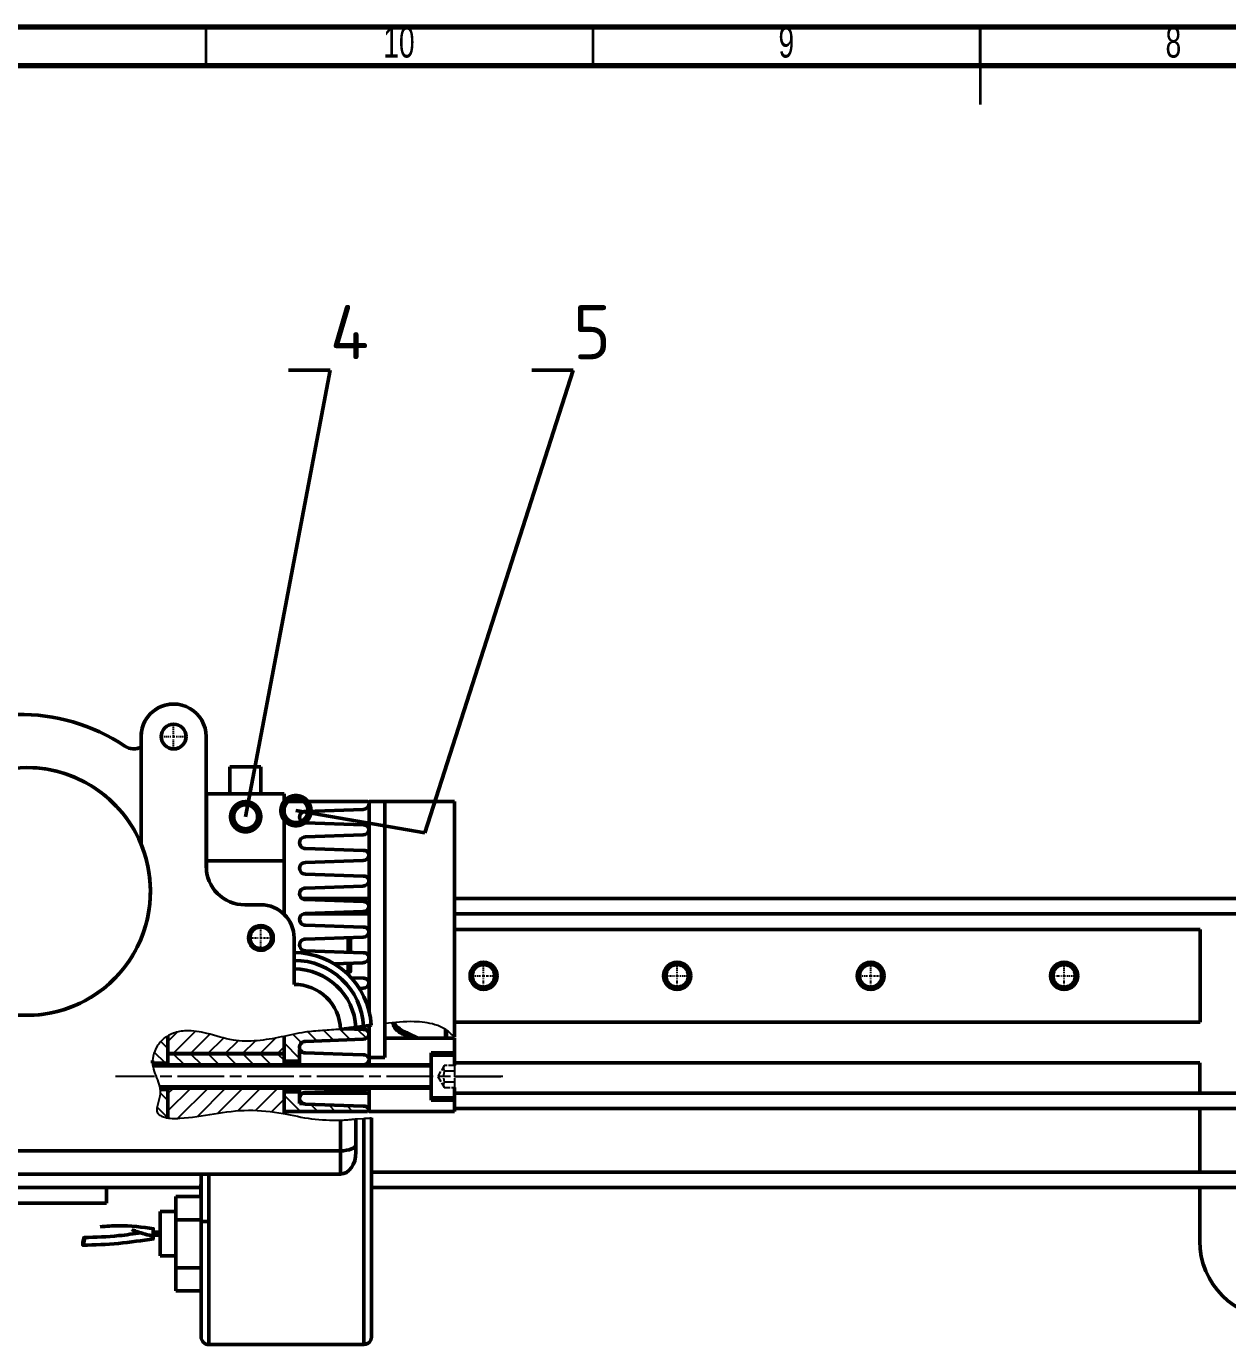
# Model space of a CAD drawing. Header units: millimetres. Extents: x -1615 to 4166, y 5 to 3174.
# Drawn here: x 2831.7 to 2986.9, y 1974 to 2144.2 of the extents above; entities that cross this region are included whole.
import ezdxf
from ezdxf import colors
from ezdxf.entities.mleader import LeaderData, LeaderLine
from ezdxf.math import Vec2, Vec3

# ---------------------------------------------------------------- set-up
doc = ezdxf.new("R2010")
doc.units = ezdxf.units.MM
doc.header["$LTSCALE"] = 0.25
for name, pattern in [('ACAD_ISO02W100', [15, 12, -3]), ('ACAD_ISO08W100', [36, 24, -3, 6, -3]), ('AM_ISO08W050', [18, 12, -1.5, 3, -1.5]), ('CENTER2', [1.125, 0.75, -0.125, 0.125, -0.125])]:
    doc.linetypes.add(name, pattern=pattern)
doc.layers.get('0').update_dxf_attribs({"lineweight": 50})
for name, color, linetype, lineweight in [('AM_4', 3, 'Continuous', 25), ('AM_7', 4, 'AM_ISO08W050', 25), ('duong tam', 2, 'ACAD_ISO08W100', 25), ('Hatch', 5, 'Continuous', 25), ('Net dam', 7, 'Continuous', 50), ('net manh', 3, 'Continuous', 25), ('netdut', 6, 'ACAD_ISO02W100', 25)]:
    doc.layers.add(name, color=color, linetype=linetype, lineweight=lineweight)
doc.styles.add('SLDTEXTSTYLE0', font='TXT', dxfattribs={"width": 0.686449})
doc.styles.add('tieng viet', font='')
doc.styles.get('tieng viet').set_extended_font_data('TCVN 7284')
pattern_1 = [(45, (8.4182, 44.856), (-1.122532, 1.122532), [])]
pattern_2 = [(135, (8.4182, 44.856), (-1.122532, -1.122532), [])]

# ---------------------------------------------------------------- blocks, each defined once
blk = doc.blocks.new('_DotSmall')
at = {"color": 0, "linetype": 'ByBlock', "const_width": 0.5}
blk.add_lwpolyline([(-0.0625, 0, 1), (0.0625, 0, 1)], format="xyb", close=True, dxfattribs=at)
blk = doc.blocks.new('*U1250')
at = {"layer": 'AM_7', "color": 0, "linetype": 'CENTER2', "transparency": 16777216}
for p, q in [((0, 0.35), (0, 1.87)), ((-1.87, 0), (-0.35, 0)), ((0.35, 0), (1.87, 0)), ((0, -1.87), (0, -0.35))]:
    blk.add_line(p, q, dxfattribs=at)
at = {"layer": 'AM_7', "color": 0, "linetype": 'Continuous', "transparency": 16777216}
for p, q in [((-0.175, 0), (0.175, 0)), ((0, -0.175), (0, 0.175))]:
    blk.add_line(p, q, dxfattribs=at)
blk = doc.blocks.new('*U1251')
at = {"layer": 'AM_7', "color": 0, "linetype": 'CENTER2', "transparency": 16777216}
for p, q in [((0, 0.35), (0, 1.87)), ((-1.87, 0), (-0.35, 0)), ((0.35, 0), (1.87, 0)), ((0, -1.87), (0, -0.35))]:
    blk.add_line(p, q, dxfattribs=at)
at = {"layer": 'AM_7', "color": 0, "linetype": 'Continuous', "transparency": 16777216}
for p, q in [((-0.175, 0), (0.175, 0)), ((0, -0.175), (0, 0.175))]:
    blk.add_line(p, q, dxfattribs=at)
blk = doc.blocks.new('*U1252')
at = {"layer": 'AM_7', "color": 0, "linetype": 'CENTER2', "transparency": 16777216}
for p, q in [((0, 0.35), (0, 1.87)), ((-1.87, 0), (-0.35, 0)), ((0.35, 0), (1.87, 0)), ((0, -1.87), (0, -0.35))]:
    blk.add_line(p, q, dxfattribs=at)
at = {"layer": 'AM_7', "color": 0, "linetype": 'Continuous', "transparency": 16777216}
for p, q in [((-0.175, 0), (0.175, 0)), ((0, -0.175), (0, 0.175))]:
    blk.add_line(p, q, dxfattribs=at)
blk = doc.blocks.new('*U1253')
at = {"layer": 'AM_7', "color": 0, "linetype": 'CENTER2', "transparency": 16777216}
for p, q in [((0, 0.35), (0, 1.87)), ((-1.87, 0), (-0.35, 0)), ((0.35, 0), (1.87, 0)), ((0, -1.87), (0, -0.35))]:
    blk.add_line(p, q, dxfattribs=at)
at = {"layer": 'AM_7', "color": 0, "linetype": 'Continuous', "transparency": 16777216}
for p, q in [((-0.175, 0), (0.175, 0)), ((0, -0.175), (0, 0.175))]:
    blk.add_line(p, q, dxfattribs=at)
blk = doc.blocks.new('*U1260')
at = {"layer": 'AM_7', "color": 0, "linetype": 'CENTER2', "transparency": 16777216}
for p, q in [((0, 0.32), (0, 1.72)), ((-1.72, 0), (-0.32, 0)), ((0.32, 0), (1.72, 0)), ((0, -1.72), (0, -0.32))]:
    blk.add_line(p, q, dxfattribs=at)
at = {"layer": 'AM_7', "color": 0, "linetype": 'Continuous', "transparency": 16777216}
for p, q in [((-0.16, 0), (0.16, 0)), ((0, -0.16), (0, 0.16))]:
    blk.add_line(p, q, dxfattribs=at)
blk = doc.blocks.new('*U1263')
at = {"layer": 'AM_7', "color": 0, "linetype": 'CENTER2', "transparency": 16777216}
for p, q in [((0, 0.32), (0, 1.72)), ((-1.72, 0), (-0.32, 0)), ((0.32, 0), (1.72, 0)), ((0, -1.72), (0, -0.32))]:
    blk.add_line(p, q, dxfattribs=at)
at = {"layer": 'AM_7', "color": 0, "linetype": 'Continuous', "transparency": 16777216}
for p, q in [((-0.16, 0), (0.16, 0)), ((0, -0.16), (0, 0.16))]:
    blk.add_line(p, q, dxfattribs=at)

msp = doc.modelspace()

# ---------------------------------------------------------------- hatches: boundary and pattern name
at = {"layer": 'Hatch'}
h = msp.add_hatch(dxfattribs=at)
h.set_pattern_fill('ANSI31', color=256, scale=0.5)
h.set_pattern_definition(pattern_1)
edge = h.paths.add_edge_path()
edge.add_spline(control_points=[(2864.998, 2013.766), (2864.866, 2013.738), (2863.715, 2013.495), (2861.549, 2013.115), (2858.253, 2013.118), (2855.307, 2014.158), (2852.679, 2014.615), (2850.967, 2014.316), (2850.225, 2013.973), (2849.998, 2013.841)], knot_values=[0.1279039, 0.1279039, 0.1279039, 0.1279039, 0.1349676, 0.1893007, 0.2427646, 0.3045299, 0.351569, 0.380168, 0.393797, 0.393797, 0.393797, 0.393797], degree=3, periodic=0)
edge.add_line((2849.998, 2013.841), (2849.998, 2011.53))
edge.add_line((2849.998, 2011.53), (2864.998, 2011.53))
edge.add_line((2864.998, 2011.53), (2864.998, 2013.766))
h = msp.add_hatch(dxfattribs=at)
h.set_pattern_fill('ANSI31', color=256, scale=0.5, angle=90)
h.set_pattern_definition(pattern_2)
edge = h.paths.add_edge_path()
edge.add_line((2867.751, 2013.12), (2875.197, 2013.38))
edge.add_arc((2875.197, 2014.182), 0.802, 270.00012, 352.65154)
edge.add_line((2875.992, 2014.079), (2875.992, 2014.079))
edge.add_arc((2875.315, 2013.985), 0.684, 7.95703, 98.97362)
edge.add_line((2875.208, 2014.66), (2872.919, 2014.74))
edge.add_spline(control_points=[(2872.919, 2014.74), (2872.855, 2014.732), (2872.645, 2014.708), (2872.428, 2014.685), (2872.279, 2014.669)], knot_values=[0.791246, 0.791246, 0.791246, 0.791246, 0.8565406, 1, 1, 1, 1], degree=3, periodic=0)
edge.add_spline(control_points=[(2872.279, 2014.669), (2871.509, 2014.621), (2869.969, 2014.526), (2867.523, 2014.329), (2865.886, 2013.956), (2864.998, 2013.766)], knot_values=[0, 0, 0, 0, 0.0403177, 0.080558, 0.1279039, 0.1279039, 0.1279039, 0.1279039], degree=3, periodic=0)
edge.add_line((2864.998, 2013.766), (2864.998, 2011.53))
edge.add_line((2864.998, 2011.53), (2864.998, 2010.58))
edge.add_line((2864.998, 2010.58), (2866.998, 2010.58))
edge.add_line((2866.998, 2010.58), (2866.998, 2012.08))
edge.add_line((2866.998, 2012.08), (2867.057, 2012.08))
edge.add_arc((2867.748, 2012.37), 0.75, 89.77547, 202.74794, ccw=False)
h = msp.add_hatch(dxfattribs=at)
h.set_pattern_fill('ANSI31', color=256, scale=0.5, angle=90)
h.set_pattern_definition(pattern_2)
edge = h.paths.add_edge_path()
edge.add_line((2849.998, 2011.52), (2849.998, 2013.841))
edge.add_spline(control_points=[(2849.998, 2013.841), (2849.83, 2013.743), (2849.289, 2013.374), (2848.547, 2012.513), (2848.061, 2011.388), (2847.988, 2010.631), (2847.998, 2010.348)], knot_values=[0.393797, 0.393797, 0.393797, 0.393797, 0.4039531, 0.4277722, 0.4520481, 0.4668315, 0.4668315, 0.4668315, 0.4668315], degree=3, periodic=0)
edge.add_line((2847.998, 2010.573), (2847.998, 2010.348))
edge.add_spline(control_points=[(2847.998, 2010.348), (2847.999, 2010.325), (2848, 2010.303), (2848.002, 2010.28)], knot_values=[0.4668315, 0.4668315, 0.4668315, 0.4668315, 0.4680071, 0.4680071, 0.4680071, 0.4680071], degree=3, periodic=0)
edge.add_line((2848.002, 2010.28), (2849.998, 2010.28))
edge.add_line((2849.998, 2010.28), (2849.998, 2011.52))
h = msp.add_hatch(dxfattribs=at)
h.set_pattern_fill('ANSI31', color=256, scale=0.5, angle=90)
h.set_pattern_definition(pattern_2)
h.paths.add_polyline_path([(2864.998, 2011.52), (2849.998, 2011.52), (2849.998, 2010.28), (2849.998, 2010.08), (2864.998, 2010.08)])
h = msp.add_hatch(dxfattribs=at)
h.set_pattern_fill('ANSI31', color=256, scale=0.5, angle=90)
h.set_pattern_definition(pattern_2)
edge = h.paths.add_edge_path()
edge.add_line((2849.998, 2006.88), (2848.966, 2006.88))
edge.add_spline(control_points=[(2848.966, 2006.88), (2848.971, 2006.833), (2849.012, 2006.316), (2848.845, 2005.56), (2848.597, 2004.762), (2848.531, 2004.303), (2848.589, 2003.978), (2848.753, 2003.714), (2849.085, 2003.46), (2849.524, 2003.313), (2849.859, 2003.247), (2849.998, 2003.227)], knot_values=[0.5296261, 0.5296261, 0.5296261, 0.5296261, 0.5320915, 0.5568726, 0.568865, 0.5759265, 0.5808367, 0.5857662, 0.5918039, 0.6022785, 0.6096194, 0.6096194, 0.6096194, 0.6096194], degree=3, periodic=0)
edge.add_line((2849.998, 2003.227), (2849.998, 2006.88))
h = msp.add_hatch(dxfattribs=at)
h.set_pattern_fill('ANSI31', color=256, scale=0.5)
h.set_pattern_definition(pattern_1)
edge = h.paths.add_edge_path()
edge.add_line((2864.998, 2007.08), (2849.998, 2007.08))
edge.add_line((2849.998, 2007.08), (2849.998, 2003.227))
edge.add_spline(control_points=[(2849.998, 2003.227), (2850.497, 2003.153), (2852.518, 2003.177), (2855.941, 2003.816), (2860.409, 2004.392), (2863.443, 2004.062), (2864.956, 2003.784), (2864.998, 2003.776)], knot_values=[0.6096194, 0.6096194, 0.6096194, 0.6096194, 0.6359027, 0.7138529, 0.7919525, 0.8698447, 0.8720862, 0.8720862, 0.8720862, 0.8720862], degree=3, periodic=0)
edge.add_line((2864.998, 2003.776), (2864.998, 2004.08))
edge.add_line((2864.998, 2004.08), (2864.998, 2007.08))
h = msp.add_hatch(dxfattribs=at)
h.set_pattern_fill('ANSI31', color=256, scale=0.5, angle=90)
h.set_pattern_definition(pattern_2)
h.paths.add_polyline_path([(2867.762, 2005.02, -0.1054207), (2867.455, 2005.08), (2866.998, 2005.08), (2866.998, 2006.58), (2864.998, 2006.58), (2864.998, 2004.08), (2875.757, 2004.08, 0.541962), (2875.94, 2004.361, 0.3401802), (2875.208, 2004.76)])

# ---------------------------------------------------------------- linework, layer by layer
at = {"color": 7, "linetype": 'Continuous', "lineweight": 70}
for p, q in [((2544.415, 2144.131), (3365.415, 2144.131)), ((2549.415, 2139.131), (3360.415, 2139.131))]:
    msp.add_line(p, q, dxfattribs=at)
at = {"color": 7, "linetype": 'Continuous', "lineweight": 35}
for p, q in [((2854.915, 2139.131), (2854.915, 2144.131)), ((2904.915, 2139.131), (2904.915, 2144.131)), ((2954.915, 2144.131), (2954.915, 2134.131)), ((2954.915, 2139.131), (2954.915, 2144.131))]:
    msp.add_line(p, q, dxfattribs=at)
at = {"layer": 'AM_4'}
msp.add_line((2874.19, 2003.098), (2875.282, 2003.175), dxfattribs=at)
for points, knots in [([(2872.279, 2014.669), (2871.509, 2014.621), (2869.969, 2014.526), (2867.388, 2014.319), (2864.608, 2013.651), (2861.549, 2013.115), (2858.253, 2013.118), (2855.307, 2014.158), (2852.679, 2014.615), (2850.772, 2014.282), (2849.463, 2013.576), (2848.547, 2012.513), (2848.026, 2011.307), (2847.951, 2010.058), (2848.304, 2008.951), (2848.745, 2007.883), (2849.087, 2006.655), (2848.845, 2005.56), (2848.597, 2004.762), (2848.531, 2004.303), (2848.589, 2003.978), (2848.753, 2003.714), (2849.085, 2003.46), (2850.008, 2003.151), (2852.38, 2003.152), (2855.941, 2003.816), (2860.409, 2004.392), (2864.651, 2003.931), (2868.534, 2002.982), (2871.035, 2002.949), (2872.282, 2002.932)], [0, 0, 0, 0, 0.04031771, 0.08055803, 0.13496762, 0.18930066, 0.24276457, 0.30452992, 0.35156904, 0.38016798, 0.40395311, 0.42777216, 0.4520481, 0.47135923, 0.49166735, 0.51198933, 0.53209153, 0.55687257, 0.56886501, 0.57592652, 0.58083675, 0.58576618, 0.59180388, 0.60227847, 0.6359027, 0.71385294, 0.79195248, 0.86984469, 0.93511042, 1, 1, 1, 1]), ([(2886.992, 2013.661), (2886.648, 2014.011), (2885.961, 2014.71), (2884.149, 2015.469), (2881.434, 2015.781), (2879.265, 2015.557), (2877.992, 2015.426)], [0, 0, 0, 0, 0.1630756, 0.3258177, 0.6044244, 1, 1, 1, 1]), ([(2872.282, 2002.932), (2872.507, 2002.947), (2872.958, 2002.977), (2873.558, 2003.03), (2874.01, 2003.07), (2874.248, 2003.091), (2874.272, 2003.094), (2874.282, 2003.094)], [0, 0, 0, 0, 0.2152917, 0.4305672, 0.6460299, 0.8607323, 1, 1, 1, 1]), ([(2875.282, 2003.175), (2875.394, 2003.183), (2875.619, 2003.198), (2875.919, 2003.214), (2876.145, 2003.224), (2876.265, 2003.228), (2876.277, 2003.228), (2876.282, 2003.229)], [0, 0, 0, 0, 0.2150758, 0.4301686, 0.6448789, 0.8593167, 1, 1, 1, 1])]:
    msp.add_open_spline(points, degree=3, knots=knots, dxfattribs=at)
at = {"layer": 'duong tam'}
for p, q in [((2893.242, 2008.58), (2843.242, 2008.58)), ((2886.992, 2008.58), (2893.242, 2008.58))]:
    msp.add_line(p, q, dxfattribs=at)
at = {"layer": 'Net dam'}
for p, q in [((2850.731, 2056.68), (2850.731, 2056.68)), ((2846.531, 2038.559), (2846.531, 2052.481)), ((2846.531, 2052.481), (2846.531, 2038.559)), ((2846.531, 2052.481), (2846.531, 2052.481)), ((2854.93, 2052.481), (2854.93, 2035.755)), ((2857.998, 2048.58), (2857.998, 2045.08)), ((2861.998, 2048.58), (2857.998, 2048.58)), ((2861.998, 2045.08), (2861.998, 2048.58)), ((2854.998, 2044.78), (2854.93, 2044.78)), ((2864.998, 2045.08), (2854.998, 2045.08)), ((2854.998, 2045.08), (2854.998, 2044.61)), ((2864.998, 2044.08), (2864.998, 2045.08)), ((2854.998, 2044.61), (2854.998, 2040.28)), ((2875.798, 2044.08), (2864.998, 2044.08)), ((2864.998, 2042.742), (2864.998, 2044.08)), ((2867.751, 2042.82), (2875.197, 2043.08)), ((2877.992, 2044.08), (2875.992, 2044.08)), ((2875.992, 2043.931), (2875.992, 2044.08)), ((2875.992, 2040.08), (2875.992, 2043.779)), ((2886.992, 2044.08), (2877.992, 2044.08)), ((2877.992, 2040.08), (2877.992, 2044.08)), ((2886.992, 2038.308), (2886.992, 2044.08)), ((2864.998, 2036.436), (2864.998, 2042.742)), ((2875.208, 2041.06), (2867.762, 2041.32)), ((2854.998, 2040.28), (2854.93, 2040.28)), ((2854.998, 2040.28), (2854.998, 2034.932)), ((2867.751, 2039.52), (2875.197, 2039.78)), ((2875.992, 2016.969), (2875.992, 2040.08)), ((2877.992, 2039.58), (2877.992, 2040.08)), ((2846.531, 2038.559), (2846.531, 2038.559)), ((2875.208, 2037.76), (2867.762, 2038.02)), ((2877.992, 2016.09), (2877.992, 2039.58)), ((2886.992, 2035.774), (2886.992, 2038.308)), ((2854.998, 2036.436), (2864.998, 2036.436)), ((2864.998, 2029.634), (2864.998, 2036.418)), ((2867.751, 2036.22), (2875.197, 2036.48)), ((2875.208, 2034.46), (2867.762, 2034.72)), ((2886.992, 2035.774), (2886.992, 2034.499)), ((2867.751, 2032.92), (2875.197, 2033.18)), ((2886.992, 2013.661), (2886.992, 2034.499)), ((2867.285, 2031.58), (2875.992, 2031.58)), ((2875.208, 2031.16), (2867.762, 2031.42)), ((2886.992, 2031.58), (3042.771, 2031.58)), ((2859.93, 2030.755), (2862.006, 2030.755)), ((2867.507, 2029.58), (2875.992, 2029.58)), ((2867.751, 2029.62), (2875.197, 2029.88)), ((2886.992, 2029.58), (3043.271, 2029.58)), ((2875.208, 2027.86), (2867.762, 2028.12)), ((2866.282, 2026.526), (2866.282, 2026.58)), ((2866.282, 2020.48), (2866.282, 2026.48)), ((2867.751, 2026.32), (2875.197, 2026.58)), ((2873.298, 2024.627), (2873.298, 2026.514)), ((2873.598, 2026.28), (2873.362, 2026.516)), ((2873.598, 2024.616), (2873.598, 2026.28)), ((2875.873, 2027.58), (2875.992, 2027.58)), ((2875.992, 2027.28), (2875.992, 2027.28)), ((2886.992, 2027.58), (2983.351, 2027.58)), ((2983.351, 2015.58), (2983.351, 2027.58)), ((2875.208, 2024.56), (2867.762, 2024.82)), ((2871.437, 2023.149), (2875.197, 2023.28)), ((2873.298, 2022.08), (2873.298, 2023.214)), ((2873.598, 2022.18), (2873.598, 2023.224)), ((2872.896, 2022.08), (2873.298, 2022.08)), ((2873.298, 2022.08), (2873.498, 2022.08)), ((2875.208, 2021.26), (2873.675, 2021.314)), ((2874.709, 2019.963), (2875.197, 2019.98)), ((2815.051, 2016.48), (2831.731, 2016.48)), ((2877.992, 2016.22), (2877.992, 2015.426)), ((2875.208, 2014.66), (2872.918, 2014.74)), ((2875.269, 2015.056), (2874.262, 2014.963)), ((2875.992, 2012.715), (2875.992, 2015.159)), ((2877.992, 2015.426), (2877.992, 2013.53)), ((2882.369, 2013.53), (2880.924, 2014.21)), ((2885.835, 2014.662), (2885.855, 2013.53)), ((2885.992, 2014.546), (2885.992, 2013.513)), ((2983.351, 2015.58), (2886.992, 2015.58)), ((2849.998, 2011.53), (2849.998, 2013.843)), ((2849.998, 2013.843), (2849.998, 2010.28)), ((2864.998, 2011.53), (2864.998, 2013.766)), ((2864.998, 2013.665), (2864.998, 2010.58)), ((2875.197, 2013.38), (2867.751, 2013.12)), ((2875.992, 2012.619), (2875.992, 2012.715)), ((2875.992, 2012.619), (2875.992, 2011.935)), ((2877.992, 2013.53), (2886.992, 2013.53)), ((2877.992, 2011.053), (2877.992, 2013.53)), ((2881.426, 2013.53), (2880.855, 2013.825)), ((2886.992, 2013.53), (2886.992, 2011.616)), ((2849.998, 2011.53), (2864.998, 2011.53)), ((2864.998, 2011.52), (2849.998, 2011.52)), ((2849.998, 2011.52), (2849.998, 2010.08)), ((2857.073, 2011.53), (2857.088, 2011.52)), ((2859.998, 2011.52), (2859.998, 2011.53)), ((2862.797, 2011.52), (2862.782, 2011.53)), ((2864.998, 2011.52), (2864.998, 2010.08)), ((2867.057, 2012.08), (2866.998, 2012.08)), ((2866.998, 2010.58), (2866.998, 2012.08)), ((2875.992, 2011.053), (2875.992, 2011.935)), ((2875.992, 2011.053), (2877.992, 2011.053)), ((2875.992, 2011.053), (2875.992, 2010.08)), ((2883.992, 2011.616), (2886.992, 2011.616)), ((2883.992, 2010.08), (2883.992, 2011.616)), ((2883.992, 2010.18), (2883.992, 2011.33)), ((2886.892, 2011.33), (2883.992, 2011.33)), ((2886.992, 2011.23), (2886.992, 2011.616)), ((2886.992, 2010.017), (2886.992, 2011.23)), ((2847.998, 2010.634), (2847.998, 2010.308)), ((2848, 2010.28), (2849.998, 2010.28)), ((2861.992, 2010.08), (2848.024, 2010.08)), ((2883.892, 2010.08), (2861.992, 2010.08)), ((2866.998, 2010.58), (2864.998, 2010.58)), ((2866.998, 2010.58), (2866.998, 2010.08)), ((2875.769, 2010.333), (2875.992, 2010.333)), ((2883.992, 2010.08), (2875.992, 2010.08)), ((2883.992, 2010.08), (2883.992, 2007.08)), ((2886.992, 2010.333), (2983.271, 2010.333)), ((2983.271, 2006.425), (2983.271, 2010.333)), ((2848.929, 2007.08), (2861.992, 2007.08)), ((2849.998, 2006.88), (2848.964, 2006.88)), ((2849.998, 2007.08), (2849.998, 2003.232)), ((2849.998, 2006.88), (2849.998, 2003.227)), ((2861.992, 2007.08), (2883.892, 2007.08)), ((2864.998, 2007.08), (2864.998, 2004.08)), ((2864.998, 2006.58), (2866.998, 2006.58)), ((2864.998, 2006.58), (2864.998, 2004.08)), ((2866.998, 2007.08), (2866.998, 2006.58)), ((2866.998, 2005.08), (2866.998, 2006.58)), ((2867.384, 2006.425), (2875.992, 2006.425)), ((2875.992, 2007.08), (2883.992, 2007.08)), ((2875.992, 2007.08), (2875.992, 2004.08)), ((2883.992, 2005.544), (2883.992, 2007.08)), ((2883.992, 2005.83), (2883.992, 2006.98)), ((2883.992, 2005.83), (2886.892, 2005.83)), ((2886.992, 2005.93), (2886.992, 2007.144)), ((2886.992, 2006.425), (3017.271, 2006.425)), ((2886.992, 2005.544), (2886.992, 2005.93)), ((2875.757, 2004.08), (2864.998, 2004.08)), ((2864.998, 2004.08), (2864.998, 2003.776)), ((2866.998, 2005.08), (2867.455, 2005.08)), ((2875.208, 2004.76), (2867.762, 2005.02)), ((2875.908, 2004.425), (2875.992, 2004.425)), ((2877.992, 2004.08), (2875.992, 2004.08)), ((2877.992, 2004.08), (2886.992, 2004.08)), ((2886.992, 2005.544), (2883.992, 2005.544)), ((2886.992, 2005.544), (2886.992, 2004.08)), ((2886.992, 2004.425), (3012.883, 2004.425)), ((2983.271, 1996.241), (2983.271, 2004.425)), ((2872.282, 1998.98), (2872.282, 2002.932)), ((2874.282, 2003.094), (2874.282, 1999.808)), ((2875.282, 1989.862), (2875.282, 2003.175)), ((2876.282, 2003.229), (2876.282, 1989.862)), ((2872.282, 1998.98), (2816.583, 1998.98)), ((2872.282, 1995.98), (2872.282, 1998.98)), ((2874.282, 1999.808), (2874.282, 1998.808)), ((2818.583, 1995.98), (2872.282, 1995.98)), ((2854.282, 1989.862), (2854.282, 1995.98)), ((2855.282, 1995.98), (2855.282, 1976.879)), ((3012.883, 1996.241), (2876.282, 1996.241)), ((2840.066, 1994.241), (2814.066, 1994.241)), ((2840.066, 1994.241), (2842.066, 1994.241)), ((2842.066, 1994.241), (2842.066, 1992.241)), ((2854.225, 1994.241), (2842.066, 1994.241)), ((2854.282, 1994.655), (2854.225, 1994.636)), ((2854.225, 1993.08), (2854.225, 1994.636)), ((3017.271, 1994.241), (2876.282, 1994.241)), ((2983.271, 1987.333), (2983.271, 1994.241)), ((2840.066, 1992.241), (2814.066, 1992.241)), ((2842.066, 1992.241), (2840.066, 1992.241)), ((2854.282, 1993.08), (2850.998, 1993.08)), ((2850.998, 1993.08), (2850.998, 1990.08)), ((2850.998, 1991.13), (2848.998, 1991.13)), ((2848.998, 1991.13), (2848.998, 1985.43)), ((2850.998, 1990.08), (2850.998, 1983.88)), ((2850.998, 1990.08), (2854.282, 1990.08)), ((2854.282, 1983.498), (2854.282, 1989.862)), ((2854.282, 1989.862), (2855.282, 1989.862)), ((2848.998, 1988.473), (2848.098, 1988.473)), ((2848.098, 1988.087), (2848.998, 1988.087)), ((2848.998, 1985.43), (2850.998, 1985.43)), ((2850.998, 1983.88), (2850.998, 1980.88)), ((2854.282, 1983.88), (2850.998, 1983.88)), ((2854.282, 1974.95), (2854.282, 1984.773)), ((2854.282, 1977.586), (2854.282, 1983.498)), ((2876.281, 1983.498), (2876.281, 1977.586)), ((2875.281, 1976.879), (2875.281, 1982.791)), ((2850.998, 1980.88), (2854.282, 1980.88)), ((2854.282, 1974.95), (2854.282, 1977.586)), ((2854.282, 1974.95), (2854.282, 1974.95)), ((2875.281, 1973.95), (2855.282, 1973.95)), ((2855.282, 1973.95), (2855.282, 1973.95))]:
    msp.add_line(p, q, dxfattribs=at)
at = {"layer": 'Net dam', "flags": 128}
for points in [[(2875.992, 2017.379), (2875.961, 2017.238), (2875.938, 2017.177)], [(2867.762, 2011.62), (2870.075, 2011.539), (2872.559, 2011.453), (2875.208, 2011.36)], [(2875.197, 2006.78), (2872.666, 2006.692), (2870.184, 2006.605), (2867.751, 2006.52)], [(2875.281, 1982.791), (2875.281, 1983.518), (2875.281, 1984.306), (2875.282, 1985.148), (2875.282, 1986.035), (2875.282, 1986.959), (2875.282, 1987.911), (2875.282, 1988.882), (2875.282, 1989.862)], [(2876.282, 1989.862), (2876.282, 1988.98), (2876.282, 1988.106), (2876.282, 1987.249), (2876.281, 1986.418), (2876.281, 1985.619), (2876.281, 1984.862), (2876.281, 1984.152), (2876.281, 1983.498)], [(2875.281, 1973.95), (2875.281, 1973.998), (2875.281, 1974.142), (2875.281, 1974.381), (2875.281, 1974.711), (2875.281, 1975.131), (2875.281, 1975.635), (2875.281, 1976.22), (2875.281, 1976.879)], [(2876.281, 1977.586), (2876.281, 1976.993), (2876.281, 1976.467), (2876.281, 1976.013), (2876.281, 1975.635), (2876.281, 1975.62)]]:
    msp.add_lwpolyline(points, dxfattribs=at)
at = {"layer": 'Net dam'}
for centre, radius in [((2850.731, 2052.48), 1.6), ((2831.731, 2032.48), 16), ((2862.007, 2026.48), 1.6), ((2862.006, 2026.48), 1.4), ((2890.771, 2021.58), 1.75), ((2890.771, 2021.58), 1.45), ((2915.771, 2021.58), 1.75), ((2915.771, 2021.58), 1.45), ((2940.771, 2021.58), 1.75), ((2940.771, 2021.58), 1.45), ((2965.771, 2021.58), 1.75), ((2965.771, 2021.58), 1.45)]:
    msp.add_circle(centre, radius, dxfattribs=at)
for centre, radius, start, end in [((2850.731, 2052.481), 4.199, 0.00361, 180.00361), ((2850.731, 2052.481), 4.199, 90, 180.00361), ((2830.907, 2031.088), 24.263, 56.12212, 125.6602), ((2850.731, 2052.48), 1.6, 0.00361, 90), ((2850.731, 2052.48), 1.6, 270, 0.00361), ((2845.547, 2052.892), 2, 236.12212, 299.47913), ((2845.546, 2052.892), 2, 270, 299.51021), ((2831.731, 2032.48), 16, 15.51941, 90), ((2875.197, 2043.882), 0.802, 270, 359.83573), ((2875.798, 2043.88), 0.2, 359.83573, 90), ((2867.748, 2042.07), 0.75, 89.77602, 271), ((2875.197, 2040.582), 0.802, 270, 352.65224), ((2875.315, 2040.385), 0.684, 7.95627, 98.97322), ((2831.731, 2032.48), 16, 270, 22.3291), ((2831.731, 2032.48), 16, 270, 22.3291), ((2867.748, 2038.77), 0.75, 89.77602, 271), ((2867.748, 2035.47), 0.75, 89.77602, 271), ((2875.197, 2037.282), 0.802, 270, 352.65224), ((2875.315, 2037.085), 0.684, 7.95627, 98.97322), ((2859.93, 2035.755), 5, 180.00361, 270.00125), ((2831.731, 2032.48), 16, 359.81234, 4.33621), ((2867.748, 2032.17), 0.75, 89.77602, 271), ((2875.197, 2033.982), 0.802, 270, 352.65224), ((2875.315, 2033.785), 0.684, 7.95627, 98.97322), ((2875.315, 2030.485), 0.684, 7.95627, 98.97322), ((2862.007, 2026.48), 4.275, 0.00361, 90.00125), ((2867.748, 2028.87), 0.75, 89.77602, 271), ((2875.197, 2030.682), 0.802, 270, 352.65224), ((2862.006, 2026.48), 1.6, 270, 90), ((2862.006, 2026.48), 1.4, 270, 90), ((2875.315, 2027.185), 0.684, 7.95627, 98.97322), ((2867.748, 2025.57), 0.75, 89.77602, 271), ((2875.197, 2027.382), 0.802, 270, 352.65224), ((2866.282, 2014.58), 10, 3.54117, 89.99966), ((2875.315, 2023.885), 0.684, 7.95627, 98.97322), ((2866.282, 2014.58), 9, 3.03351, 89.99972), ((2875.197, 2024.082), 0.802, 270, 352.65224), ((2866.282, 2014.48), 8, 3.11918, 90), ((2875.315, 2020.585), 0.684, 7.95627, 98.97322), ((2866.282, 2014.48), 6, 1.80225, 90), ((2875.197, 2020.782), 0.802, 270, 352.65224), ((2875.315, 2017.285), 0.684, 7.95627, 51.2169), ((2875.197, 2014.182), 0.802, 270, 352.65224), ((2875.315, 2013.985), 0.684, 7.95627, 98.97322), ((2867.748, 2012.37), 0.75, 89.77602, 202.74796), ((2886.892, 2011.23), 0.1, 0, 90), ((2883.892, 2010.18), 0.1, 270, 360), ((2883.892, 2006.98), 0.1, 359.89265, 90), ((2886.892, 2005.93), 0.1, 270, 359.98155), ((2867.748, 2005.77), 0.75, 246.92776, 271), ((2875.315, 2004.085), 0.684, 23.82404, 98.97322), ((2875.757, 2004.28), 0.2, 270, 23.82404), ((2993.271, 1987.333), 10, 180, 270), ((2855.282, 1974.95), 1, 180, 270), ((2875.281, 1974.95), 1, 270, 338.10002)]:
    msp.add_arc(centre, radius, start, end, dxfattribs=at)
for centre, major_axis, ratio, start_param, end_param in [((2872.282, 1999.808), (2, 0), 0.4142136, 4.712465, 6.2832613), ((2872.282, 1998.808), (0, 2.828), 0.7071068, 3.1415927, 4.712389), ((2855.282, 1983.95), (0, 10), 0.0000063, 3.1415927, 3.9269908), ((2855.282, 1974.95), (0.707, 0.707), 0.9999889, 2.3561024, 3.9268988)]:
    msp.add_ellipse(centre, major_axis=major_axis, ratio=ratio, start_param=start_param, end_param=end_param, dxfattribs=at)
for points, knots in [([(2873.498, 2022.08), (2873.508, 2022.081), (2873.521, 2022.081), (2873.542, 2022.09), (2873.557, 2022.098), (2873.57, 2022.109), (2873.578, 2022.118), (2873.585, 2022.13), (2873.593, 2022.146), (2873.598, 2022.164), (2873.598, 2022.175), (2873.598, 2022.18)], [0, 0, 0, 0, 0.2552986, 0.3696957, 0.4854025, 0.5372606, 0.5894073, 0.6376274, 0.7191113, 0.8777986, 1, 1, 1, 1]), ([(2874.27, 2014.915), (2874.248, 2014.912), (2874.204, 2014.906), (2873.863, 2014.86), (2873.361, 2014.794), (2872.801, 2014.725), (2872.428, 2014.685), (2872.279, 2014.669)], [0, 0, 0, 0, 0.21380255, 0.42759429, 0.64171376, 0.85654064, 1, 1, 1, 1]), ([(2876.262, 2015.198), (2876.252, 2015.196), (2876.23, 2015.193), (2876.059, 2015.169), (2875.808, 2015.133), (2875.529, 2015.093), (2875.343, 2015.067), (2875.269, 2015.056)], [0, 0, 0, 0, 0.2138003, 0.4275895, 0.6416414, 0.8563329, 1, 1, 1, 1]), ([(2880.855, 2013.825), (2880.644, 2013.912), (2880.223, 2014.084), (2879.67, 2014.457), (2879.267, 2014.87), (2879.086, 2015.227), (2879.068, 2015.433), (2879.062, 2015.497)], [0, 0, 0, 0, 0.22876762, 0.45541881, 0.67636127, 0.89807416, 1, 1, 1, 1]), ([(2880.924, 2014.21), (2880.712, 2014.296), (2880.29, 2014.467), (2879.747, 2014.839), (2879.378, 2015.193), (2879.287, 2015.419), (2879.254, 2015.502)], [0, 0, 0, 0, 0.2841508, 0.5659745, 0.841594, 1, 1, 1, 1]), ([(2867.762, 2011.62), (2867.718, 2011.622), (2867.631, 2011.625), (2867.493, 2011.66), (2867.339, 2011.732), (2867.171, 2011.873), (2867.071, 2012.039), (2867.062, 2012.066), (2867.057, 2012.08)], [0, 0, 0, 0, 0.0613855, 0.122545, 0.2166089, 0.3687678, 0.656124, 1, 1, 1, 1]), ([(2875.992, 2010.779), (2875.966, 2010.671), (2875.921, 2010.488), (2875.722, 2010.258), (2875.483, 2010.11), (2875.292, 2010.09), (2875.197, 2010.08)], [0, 0, 0, 0, 0.3251291, 0.5486584, 0.7730038, 1, 1, 1, 1]), ([(2875.208, 2011.36), (2875.259, 2011.365), (2875.361, 2011.374), (2875.528, 2011.341), (2875.709, 2011.258), (2875.872, 2011.104), (2875.963, 2010.93), (2875.985, 2010.813), (2875.992, 2010.779)], [0, 0, 0, 0, 0.1200721, 0.2399877, 0.3998731, 0.6417962, 0.8948482, 1, 1, 1, 1]), ([(2866.998, 2005.77), (2867.01, 2005.878), (2867.028, 2006.049), (2867.189, 2006.288), (2867.378, 2006.436), (2867.577, 2006.511), (2867.706, 2006.518), (2867.751, 2006.52)], [0, 0, 0, 0, 0.3539654, 0.5590082, 0.7318919, 0.9057436, 1, 1, 1, 1]), ([(2867.455, 2005.08), (2867.453, 2005.081), (2867.443, 2005.085), (2867.233, 2005.186), (2867.02, 2005.455), (2867.002, 2005.721), (2866.998, 2005.77)], [0, 0, 0, 0, 0.0647199, 0.3945502, 0.8881208, 1, 1, 1, 1]), ([(2875.806, 2007.08), (2875.783, 2007.047), (2875.704, 2006.936), (2875.505, 2006.829), (2875.312, 2006.782), (2875.214, 2006.78), (2875.197, 2006.78)], [0, 0, 0, 0, 0.178889, 0.5984658, 0.9267971, 1, 1, 1, 1]), ([(2848.164, 1988.926), (2846.665, 1989.123), (2844.369, 1989.424), (2842.057, 1989.237), (2841.255, 1989.172)], [0, 0, 0, 0, 0.6527752, 1, 1, 1, 1]), ([(2845.312, 1988.807), (2845.518, 1988.729), (2846.475, 1988.369), (2847.422, 1988.121), (2848.166, 1987.926)], [0, 0, 0, 0, 0.21581523, 1, 1, 1, 1]), ([(2848.098, 1988.929), (2848.098, 1988.932), (2848.098, 1988.94), (2848.098, 1988.893), (2848.098, 1988.797), (2848.098, 1988.656), (2848.098, 1988.528), (2848.098, 1988.399), (2848.098, 1988.268), (2848.098, 1988.119), (2848.098, 1988.006), (2848.098, 1987.941), (2848.098, 1987.941), (2848.098, 1987.942)], [0, 0, 0, 0, 0.0452853, 0.1499745, 0.2550186, 0.3602543, 0.4654323, 0.4989248, 0.60325, 0.7075838, 0.8117275, 0.9158298, 1, 1, 1, 1]), ([(2839.02, 1987.274), (2839.012, 1987.218), (2838.997, 1987.107), (2838.988, 1986.961), (2838.99, 1986.85), (2839.005, 1986.788), (2839.03, 1986.781), (2839.063, 1986.83), (2839.1, 1986.93), (2839.136, 1987.07), (2839.159, 1987.188), (2839.17, 1987.256), (2839.173, 1987.271), (2839.174, 1987.28), (2839.183, 1987.339), (2839.198, 1987.453), (2839.208, 1987.599), (2839.205, 1987.71), (2839.19, 1987.772), (2839.165, 1987.779), (2839.132, 1987.73), (2839.096, 1987.63), (2839.059, 1987.49), (2839.034, 1987.364), (2839.023, 1987.291), (2839.02, 1987.274)], [0, 0, 0, 0, 0.05368592, 0.10737183, 0.16105785, 0.21474403, 0.26843001, 0.32211536, 0.37580077, 0.42948722, 0.48317297, 0.49157616, 0.49578828, 0.49789578, 0.50000349, 0.55368943, 0.60737473, 0.66106076, 0.71474692, 0.7684329, 0.82211825, 0.87580468, 0.9294904, 0.98317612, 1, 1, 1, 1]), ([(2839.021, 1986.786), (2840.551, 1986.834), (2843.599, 1986.929), (2846.646, 1987.4), (2848.164, 1987.634)], [0, 0, 0, 0, 0.5020149, 1, 1, 1, 1]), ([(2846.512, 1988.409), (2845.562, 1988.266), (2843.117, 1987.896), (2840.671, 1987.82), (2839.175, 1987.774)], [0, 0, 0, 0, 0.3880951, 1, 1, 1, 1]), ([(2848.098, 1988.087), (2848.098, 1988.065), (2848.098, 1987.987), (2848.098, 1987.86), (2848.098, 1987.73), (2848.098, 1987.65), (2848.098, 1987.616), (2848.098, 1987.624), (2848.098, 1987.624)], [0, 0, 0, 0, 0.09005133, 0.31649561, 0.54281185, 0.76884924, 0.99517439, 1, 1, 1, 1]), ([(2876.205, 1974.578), (2876.218, 1974.608), (2876.247, 1974.678), (2876.268, 1974.782), (2876.278, 1974.865), (2876.28, 1974.911), (2876.28, 1974.927), (2876.28, 1974.934), (2876.281, 1974.939), (2876.281, 1974.944), (2876.281, 1974.95), (2876.281, 1974.97), (2876.281, 1975.105), (2876.281, 1975.459), (2876.281, 1975.633)], [0, 0, 0, 0, 0.0254481, 0.0593793, 0.0822708, 0.0914055, 0.0949292, 0.0975717, 0.1009166, 0.1069382, 0.1224395, 0.1946184, 0.6065937, 1, 1, 1, 1])]:
    msp.add_open_spline(points, degree=3, knots=knots, dxfattribs=at)
at = {"layer": 'net manh'}
for p, q in [((2883.992, 2009.83), (2848.06, 2009.83)), ((2883.992, 2010.08), (2883.992, 2009.83)), ((2883.992, 2007.33), (2848.886, 2007.33)), ((2883.992, 2007.08), (2883.992, 2007.33))]:
    msp.add_line(p, q, dxfattribs=at)
at = {"layer": 'netdut', "ltscale": 0.25}
for p, q in [((2885.692, 2010.017), (2884.862, 2008.58)), ((2886.992, 2010.017), (2885.692, 2010.017)), ((2885.692, 2010.017), (2885.692, 2010.016)), ((2886.992, 2010.016), (2885.692, 2010.016)), ((2885.692, 2009.309), (2885.692, 2009.288)), ((2885.692, 2009.309), (2886.992, 2009.309)), ((2886.992, 2009.288), (2885.692, 2009.288)), ((2886.992, 2010.017), (2886.992, 2010.016)), ((2886.992, 2010.016), (2886.992, 2009.309)), ((2886.992, 2009.309), (2886.992, 2009.288)), ((2886.992, 2009.288), (2886.992, 2007.872)), ((2884.862, 2008.58), (2885.692, 2007.144)), ((2885.692, 2007.872), (2885.692, 2007.851)), ((2885.692, 2007.872), (2886.992, 2007.872)), ((2886.992, 2007.851), (2885.692, 2007.851)), ((2886.992, 2007.872), (2886.992, 2007.851)), ((2886.992, 2007.851), (2886.992, 2007.144)), ((2885.692, 2007.144), (2886.992, 2007.144)), ((2885.692, 2007.144), (2885.692, 2007.144)), ((2885.692, 2007.144), (2886.992, 2007.144)), ((2886.992, 2007.144), (2886.992, 2007.144))]:
    msp.add_line(p, q, dxfattribs=at)
for points, knots in [([(2885.692, 2009.288), (2885.635, 2009.031), (2885.531, 2008.558), (2885.641, 2008.087), (2885.692, 2007.872)], [0, 0, 0, 0, 0.542916, 1, 1, 1, 1]), ([(2885.692, 2010.016), (2885.64, 2009.903), (2885.53, 2009.668), (2885.637, 2009.432), (2885.692, 2009.309)], [0, 0, 0, 0, 0.47963054, 1, 1, 1, 1]), ([(2885.692, 2007.851), (2885.635, 2007.723), (2885.531, 2007.486), (2885.641, 2007.251), (2885.692, 2007.144)], [0, 0, 0, 0, 0.5429155, 1, 1, 1, 1])]:
    msp.add_open_spline(points, degree=3, knots=knots, dxfattribs=at)

# ---------------------------------------------------------------- block references
at = {"layer": 'AM_7', "linetype": 'CENTER2'}
for name, p in [('*U1263', (2850.731, 2052.48)), ('*U1260', (2862.007, 2026.48)), ('*U1253', (2890.771, 2021.58)), ('*U1252', (2915.771, 2021.58)), ('*U1251', (2940.771, 2021.58)), ('*U1250', (2965.771, 2021.58))]:
    msp.add_blockref(name, p, dxfattribs=at)

# ---------------------------------------------------------------- texts
at = {"color": 7, "linetype": 'Continuous', "lineweight": 0, "attachment_point": 2, "style": 'SLDTEXTSTYLE0'}
for s, insert, char_height in [('10', (2879.835, 2144.142), 3.9687), ('9', (2929.875, 2144.142), 3.969), ('8', (2979.875, 2144.142), 3.969)]:
    msp.add_mtext(s, dxfattribs=dict(at, insert=insert, char_height=char_height))

# ---------------------------------------------------------------- leaders
at = {"layer": 'Net dam'}
ml = msp.add_multileader_mtext('Standard', dxfattribs=at)
ml.set_content('4', color=256, style='tieng viet')
ml.set_leader_properties(color=256, linetype='ByLayer', lineweight=-1)
ml.set_arrow_properties(name='DOTSMALL')
ml.build(insert=Vec2(0, 0))
ml.multileader.update_dxf_attribs({"text_left_attachment_type": 6, "text_right_attachment_type": 6, "dogleg_length": 0, "arrow_head_size": 7})
ctx = ml.context
ctx.base_point, ctx.char_height, ctx.arrow_head_size, ctx.landing_gap_size, ctx.plane_origin = Vec3(2870.93, 2099.811), 7, 7, 0, Vec3(2860.034, 2042.127)
ctx.left_attachment, ctx.right_attachment = 6, 6
notes = []
notes.append((ctx, [(0, (1, 1, 0), (2870.93, 2099.811), (1, 0), 0, [(0, [(2860.034, 2042.127)], 0, [])])]))
ctx.mtext.insert, ctx.mtext.flow_direction = Vec3(2870.93, 2108.211), 5
ml = msp.add_multileader_mtext('Standard', dxfattribs=at)
ml.set_content('5', color=256, style='tieng viet')
ml.set_leader_properties(color=256, linetype='ByLayer', lineweight=-1)
ml.set_arrow_properties(name='DOTSMALL')
ml.build(insert=Vec2(0, 0))
ml.multileader.update_dxf_attribs({"text_left_attachment_type": 6, "text_right_attachment_type": 6, "dogleg_length": 0, "arrow_head_size": 7})
ctx = ml.context
ctx.base_point, ctx.char_height, ctx.arrow_head_size, ctx.landing_gap_size, ctx.plane_origin = Vec3(2902.346, 2099.811), 7, 7, 0, Vec3(2866.534, 2042.913)
ctx.left_attachment, ctx.right_attachment = 6, 6
notes.append((ctx, [(0, (1, 1, 0), (2902.346, 2099.811), (1, 0), 0, [(1, [(2866.534, 2042.913), (2883.159, 2040.06)], 0, [])])]))
ctx.mtext.insert, ctx.mtext.flow_direction = Vec3(2902.346, 2108.211), 5
for ctx, leaders in notes:
    for number, flags, end, landing, length, lines in leaders:
        leader = LeaderData()
        leader.index, (leader.has_last_leader_line, leader.has_dogleg_vector, leader.attachment_direction) = number, flags
        leader.last_leader_point, leader.dogleg_vector, leader.dogleg_length = Vec3(end), Vec3(landing), length
        for number, points, colour, breaks in lines:
            line = LeaderLine()
            line.index, line.vertices, line.color, line.breaks = number, Vec3.list(points), colors.encode_raw_color(colour), breaks
            leader.lines.append(line)
        ctx.leaders.append(leader)

doc.saveas('drawing.dxf')
